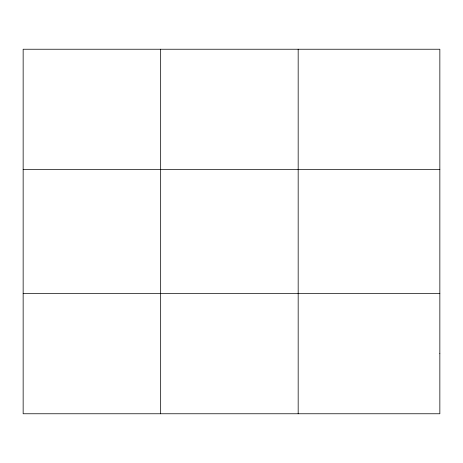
<?xml version="1.0" encoding="UTF-8"?>
<svg xmlns="http://www.w3.org/2000/svg" width="463" height="463" viewBox="0 0 463 463"><rect width="100%" height="100%" fill="white"/><g stroke="black" fill="none" stroke-linecap="round" stroke-linejoin="round"><path stroke-width="0.69" d="M160.661 49.234L160.661 413.766M298.172 49.234L298.172 413.766M23.15 169.527L439.85 169.527M23.15 293.473L439.85 293.473M439.85 353.622L439.85 413.766L23.15 413.766L23.15 49.234L439.85 49.234L439.85 353.622"/></g></svg>
